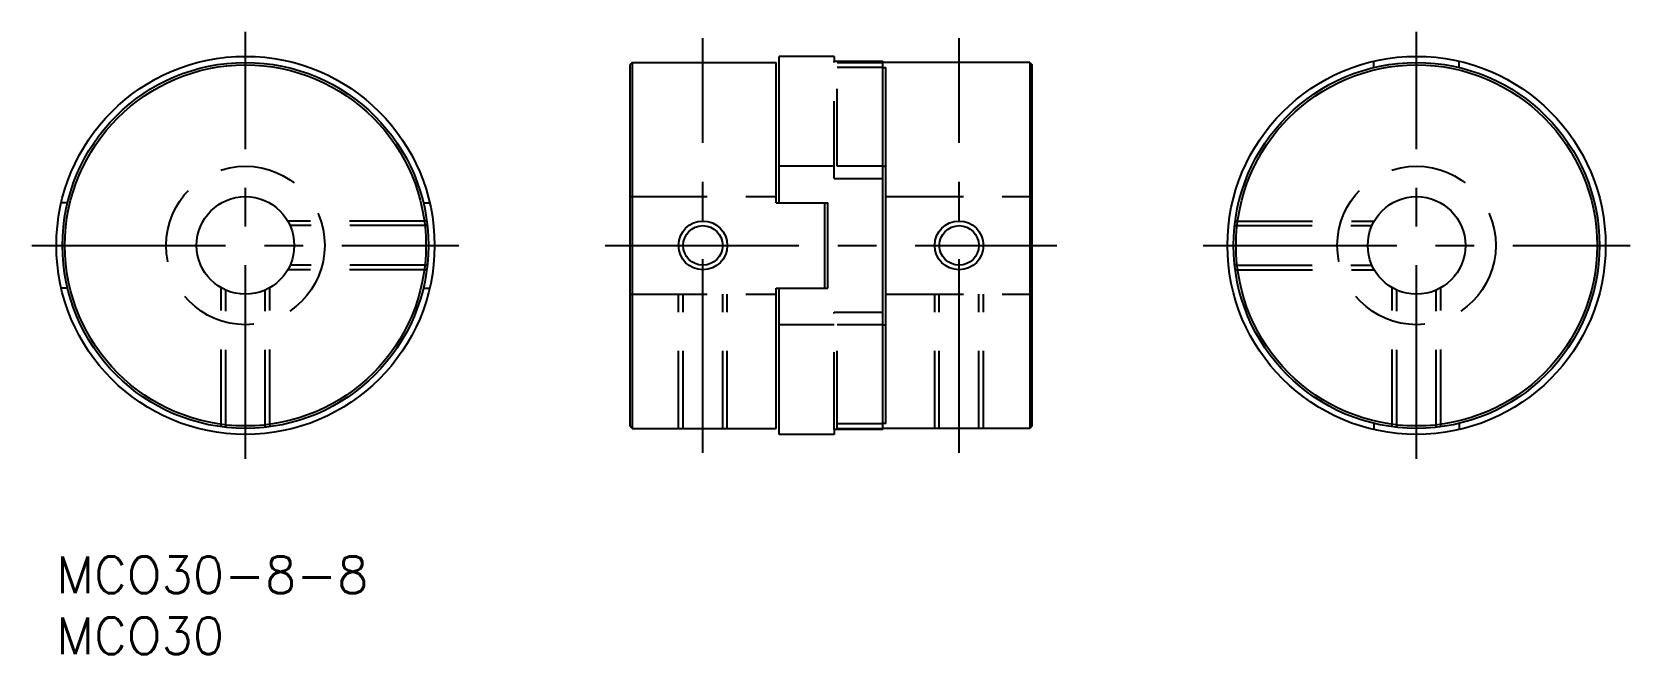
# Model space of a CAD drawing. Extents: x -2 to 129, y -8 to 43.
import ezdxf

# ---------------------------------------------------------------- set-up
doc = ezdxf.new("R2010")
doc.units = 0
doc.header["$LTSCALE"] = 0.5
doc.linetypes.add('CENTER', pattern=[50.8, 31.75, -6.35, 6.35, -6.35])
doc.linetypes.add('DASHED', pattern=[19.05, 12.7, -6.35])
for name, color, linetype in [('MSM_CENTER', 1, 'CENTER'), ('MSM_CONTINUOUS', 7, 'CONTINUOUS'), ('MSM_DASHED', 4, 'DASHED'), ('MSM_NARROW', 5, 'CONTINUOUS'), ('MSM_PART_NUMBER', 7, 'CONTINUOUS')]:
    doc.layers.add(name, color=color, linetype=linetype)
doc.styles.get("Standard").update_dxf_attribs({"font": 'txt.shx', "height": 2.5, "bigfont": 'bigfont.shx'})

# ---------------------------------------------------------------- blocks, each defined once
blk = doc.blocks.new('*U12')
at = {"layer": 'MSM_PART_NUMBER'}
blk.add_text('MCO30-8-8', height=3, dxfattribs=at).set_placement((0, -3))
blk = doc.blocks.new('*U13')
at = {"layer": 'MSM_PART_NUMBER'}
blk.add_text('MCO30', height=3, dxfattribs=at).set_placement((0, -8))

msp = doc.modelspace()

# ---------------------------------------------------------------- linework, layer by layer
at = {"layer": 'MSM_CENTER'}
for p, q in [((15.5, 8), (15.5, 43)), ((53, 8.5), (53, 42.5)), ((74, 8.5), (74, 42.5)), ((111.5, 8), (111.5, 43)), ((-2, 25.5), (33, 25.5)), ((45, 25.5), (82, 25.5)), ((94, 25.5), (129, 25.5))]:
    msp.add_line(p, q, dxfattribs=at)
at = {"layer": 'MSM_CONTINUOUS'}
for p, q in [((63.75, 41), (59.25, 41)), ((59.25, 29), (59.25, 41)), ((63.75, 41), (63.75, 40.6)), ((47.2, 40.5), (47, 40.3)), ((47, 40.3), (47, 10.7)), ((47.2, 40.5), (59, 40.5)), ((47.2, 40.5), (47.2, 10.5)), ((59, 29), (59, 40.5)), ((63.75, 40.6), (67.75, 40.6)), ((67.75, 10.4), (67.75, 40.6)), ((79.8, 40.5), (67.75, 40.5)), ((67.75, 40.09), (68, 40.09)), ((68, 10.91), (68, 40.09)), ((79.8, 40.5), (80, 40.3)), ((79.8, 40.5), (79.8, 10.5)), ((80, 10.7), (80, 40.3)), ((108, 40.09), (108, 40.6)), ((115, 40.09), (115, 40.6)), ((67.75, 32), (68, 32)), ((0.91, 29), (0.4, 29)), ((30.09, 29), (30.6, 29)), ((59, 29), (63.25, 29)), ((63, 22), (63, 29)), ((63.25, 22), (63.25, 29)), ((0.91, 22), (0.4, 22)), ((30.09, 22), (30.6, 22)), ((59, 10.5), (59, 22)), ((59, 22), (63.25, 22)), ((59.25, 10), (59.25, 22)), ((67.75, 19), (68, 19)), ((47.2, 10.5), (47, 10.7)), ((47.2, 10.5), (59, 10.5)), ((68, 10.91), (67.75, 10.91)), ((79.8, 10.5), (67.75, 10.5)), ((80, 10.7), (79.8, 10.5)), ((108, 10.91), (108, 10.4)), ((115, 10.91), (115, 10.4)), ((63.75, 10), (59.25, 10)), ((67.75, 10.4), (63.75, 10.4)), ((63.75, 10.4), (63.75, 10))]:
    msp.add_line(p, q, dxfattribs=at)
for centre, radius in [((15.5, 25.5), 15.5), ((111.5, 25.5), 15.5), ((15.5, 25.5), 15), ((15.5, 25.5), 14.8), ((111.5, 25.5), 15), ((111.5, 25.5), 14.8), ((15.5, 25.5), 4), ((111.5, 25.5), 4), ((53, 25.5), 1.62), ((74, 25.5), 1.62)]:
    msp.add_circle(centre, radius, dxfattribs=at)
at = {"layer": 'MSM_DASHED'}
for p, q in [((63.75, 30.98), (63.75, 40.6)), ((64, 40.5), (67.75, 40.5)), ((64, 32), (64, 40.5)), ((67.75, 40.09), (64, 40.09)), ((63.75, 32), (59.25, 32)), ((67.75, 32), (64, 32)), ((63.75, 30.98), (67.75, 30.98)), ((47, 29.5), (59, 29.5)), ((68, 29.5), (80, 29.5)), ((30.37, 27.5), (18.96, 27.5)), ((30.41, 27.12), (19.16, 27.12)), ((96.59, 27.12), (107.84, 27.12)), ((96.63, 27.5), (108.04, 27.5)), ((30.41, 23.88), (19.16, 23.88)), ((96.59, 23.88), (107.84, 23.88)), ((30.37, 23.5), (18.96, 23.5)), ((96.63, 23.5), (108.04, 23.5)), ((13.5, 10.63), (13.5, 22.04)), ((13.88, 10.59), (13.88, 21.84)), ((17.12, 10.59), (17.12, 21.84)), ((17.5, 10.63), (17.5, 22.04)), ((47, 21.5), (59, 21.5)), ((51, 10.5), (51, 21.5)), ((51.38, 10.5), (51.38, 21.5)), ((54.62, 10.5), (54.62, 21.5)), ((55, 10.5), (55, 21.5)), ((68, 21.5), (80, 21.5)), ((72, 10.5), (72, 21.5)), ((72.38, 10.5), (72.38, 21.5)), ((75.62, 10.5), (75.62, 21.5)), ((76, 10.5), (76, 21.5)), ((109.5, 10.63), (109.5, 22.04)), ((109.88, 10.59), (109.88, 21.84)), ((113.12, 10.59), (113.12, 21.84)), ((113.5, 10.63), (113.5, 22.04)), ((63.75, 10.4), (63.75, 20.02)), ((63.75, 20.02), (67.75, 20.02)), ((63.75, 19), (59.25, 19)), ((67.75, 19), (64, 19)), ((64, 10.5), (64, 19)), ((67.75, 19), (64, 19)), ((64, 10.91), (67.75, 10.91)), ((64, 10.5), (67.75, 10.5))]:
    msp.add_line(p, q, dxfattribs=at)
for centre in [(15.5, 25.5), (111.5, 25.5)]:
    msp.add_circle(centre, 6.5, dxfattribs=at)
at = {"layer": 'MSM_NARROW'}
for centre in [(53, 25.5), (74, 25.5)]:
    msp.add_circle(centre, 2, dxfattribs=at)

# ---------------------------------------------------------------- block references
at = {"layer": 'MSM_CONTINUOUS'}
for name in ['*U12', '*U13']:
    msp.add_blockref(name, (0, 0), dxfattribs=at)

doc.saveas('drawing.dxf')
